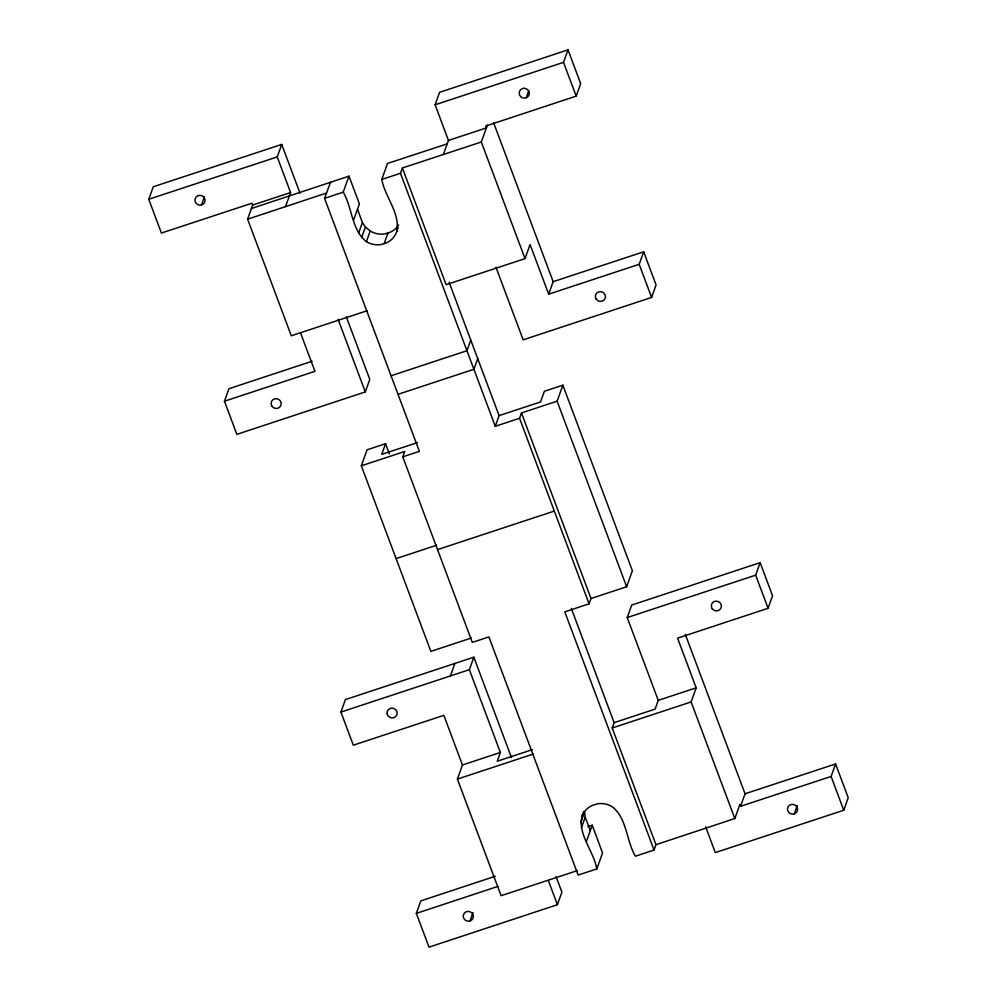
<?xml version="1.0" encoding="UTF-8"?>
<svg xmlns="http://www.w3.org/2000/svg" width="997" height="997" viewBox="0 0 997 997"><rect width="100%" height="100%" fill="white"/><g stroke="black" fill="none" stroke-linecap="round" stroke-linejoin="round"><path stroke-width="1.5" d="M251.418 208.51L348.962 176.17L343.23 192.159C352.365 207.625 351.517 229.995 366.385 241.66A20.8 19.965 19.7 0 0 381.228 244.539L387.085 242.607A20.8 19.965 19.7 0 0 396.744 231.64C400.482 213.246 384.917 196.982 381.789 179.435L387.509 163.446L447.217 143.867L448.438 140.44L435.116 104.797L439.565 92.322L568.003 49.85L580.665 83.611L576.191 96.123L485.689 126.058L486.399 127.903L481.327 142.01L525.02 258.622L446.108 284.668L402.377 167.97L481.327 142.01M471.319 638.018L430.866 651.377L361.338 465.811L404.682 451.504L402.763 456.838L472.304 642.392L488.904 636.921L578.135 875.067L596.817 868.948C593.664 850.017 574.409 831.137 583.768 811.396M487.396 125.124L486.399 127.903L448.438 140.44M367.282 310.69L291.298 335.777L247.605 219.178L252.652 205.07L251.954 203.214L161.402 233.049L148.777 199.263L153.251 186.763L281.727 144.428L299.997 193.144M201.481 204.958L204.472 196.621M346.333 316.859L369.775 379.433L365.288 391.933L236.862 434.343L224.45 401.218L228.924 388.718L312.136 361.238M402.763 456.838L419.376 451.354L324.573 198.353L330.518 182.301M353.686 219.863L359.406 203.874L348.962 176.17M358.584 233.248L362.397 222.593L357.499 209.196M361.599 237.672L365.425 227.004L362.397 222.593M366.385 241.66L370.211 230.992L365.425 227.004M495.272 426.305L499.086 415.637L540.548 401.953L544.362 391.285L562.844 385.178L557.124 401.18L521.468 412.945L519.549 418.279L495.272 426.305L400.47 173.304L402.377 167.97M384.181 243.629L387.995 232.962L390.899 231.94A20.8 19.965 19.7 0 0 398.638 224.948M396.744 231.64L398.177 227.64M361.338 465.811L367.07 449.809L385.552 443.715L389.353 453.859M385.552 443.715L381.726 454.37L417.469 442.581M526.217 97.756L528.697 90.814M576.191 96.123L563.517 62.35L568.003 49.85M470.771 340.064L466.945 350.732L391.048 375.782M577.113 870.705L501.092 895.705L457.399 779.093L462.446 764.998L443.839 715.335L353.324 745.195L340.924 712.07L345.398 699.57L473.849 657.185L511.486 757.595M477.725 358.621L473.899 369.289L398.002 394.338M525.02 258.622L530.068 244.514L548.674 294.177L639.189 264.305L643.676 251.805L553.161 281.677L548.674 294.177M450.407 675.941L454.894 663.441M532.373 749.644L497.241 761.234L500.369 752.461L469.363 669.685L473.849 657.185M556.039 876.513L561.909 892.178L557.41 904.703L428.997 947.15L416.322 913.389L420.809 900.889L495.26 876.263M495.945 267.208L523.163 339.827L651.602 297.43L656.076 284.93L643.676 251.805M470.023 920.916L470.272 920.854A5.072 4.873 19.7 0 0 471.668 912.741A5.072 4.873 19.7 0 0 463.455 914.76A5.072 4.873 19.7 0 0 469.001 921.166L470.023 920.916L473.002 912.567M581.862 816.73A20.8 19.965 19.7 0 1 591.52 805.763L597.377 803.831A20.8 19.965 19.7 0 1 612.22 806.71C627.088 818.375 626.241 840.745 635.376 856.211L654.032 850.017L564.801 611.859L589.09 603.846L590.997 598.512L521.468 412.945M590.997 598.512L626.652 586.747L632.372 570.745L562.844 385.178M655.939 844.683L612.208 727.984L614.127 722.651L655.116 709.116L658.244 700.355L627.225 617.567L631.699 605.067L760.138 562.657L772.55 595.782L768.076 608.282L677.574 638.167L696.18 687.83L691.133 701.938L734.826 818.537L655.939 844.683L654.032 850.017M580.79 822.65L584.616 811.994L585.202 817.204L590.311 830.526M581.388 827.871L585.202 817.204M586.485 841.194L592.218 825.204L587.844 826.638M596.817 868.948L602.549 852.946L592.218 825.204M768.076 608.282L755.664 575.157L760.138 562.657M734.826 818.537L739.874 804.442L740.559 806.299L831.112 776.464L835.586 763.964L745.046 793.786L740.559 806.299M797.239 805.539L794.26 813.876L795.22 813.477A5.072 4.873 19.7 0 0 795.27 805.215A5.072 4.873 19.7 0 0 787.53 808.467A5.072 4.873 19.7 0 0 794.023 813.976M705.677 826.937L715.298 852.585L843.749 810.237L848.223 797.737L835.586 763.964M247.605 219.178L285.528 206.628L290.588 192.546L277.228 156.928L281.727 144.428M443.378 154.498L447.217 143.867M285.528 206.628L326.48 193.032M324.573 198.353L343.23 192.159M416.322 913.389L498.076 886.345M148.777 199.263L277.228 156.928M435.116 104.797L563.517 62.35M252.652 205.07L290.588 192.546M224.45 401.218L314.952 371.333L300.596 333.023M396.108 558.594L436.549 545.247M437.533 549.621L554.32 511.062M340.924 712.07L469.363 669.685M627.225 617.567L755.664 575.157M462.446 764.998L500.369 752.461M658.244 700.355L696.18 687.83M457.399 779.093L533.395 754.006M612.208 727.984L691.133 701.938M381.789 179.435L400.47 173.304M387.995 232.962L385.054 233.871A20.8 19.965 19.7 0 1 370.211 230.992M831.112 776.464L843.749 810.237M639.189 264.305L651.602 297.43M493.59 122.693L553.161 281.677M685.3 634.366L745.046 793.786M557.124 401.18L626.652 586.747M519.549 418.279L589.09 603.846M449.099 282.226L499.086 415.637M571.331 608.432L614.127 722.651M548.35 880.476L557.41 904.703M338.083 319.314L365.288 391.933M198.503 195.537L197.306 196.035A5.072 4.873 19.7 0 0 197.256 204.285A5.072 4.873 19.7 0 0 204.996 201.045A5.072 4.873 19.7 0 0 198.503 195.537M523.512 88.347L522.241 88.658A5.072 4.873 19.7 0 0 520.858 96.771A5.072 4.873 19.7 0 0 529.058 94.752A5.072 4.873 19.7 0 0 523.512 88.347M387.135 713.553L387.085 713.341A5.072 4.873 19.6 0 1 393.827 708.468A5.072 4.873 19.6 0 1 395.697 716.569A5.072 4.873 19.6 0 1 387.372 714.6L387.135 713.553M712.219 608.706A5.072 4.873 19.5 0 0 720.931 608.17A5.072 4.873 19.5 0 0 715.896 601.116A5.072 4.873 19.5 0 0 712.219 608.706M272.019 406.265A5.072 4.873 19.9 0 0 280.743 405.729A5.072 4.873 19.9 0 0 275.708 398.663A5.072 4.873 19.9 0 0 272.019 406.265M596.256 299.237A5.072 4.873 19.8 0 0 604.98 298.689A5.072 4.873 19.8 0 0 599.945 291.635A5.072 4.873 19.8 0 0 596.256 299.237"/></g></svg>
